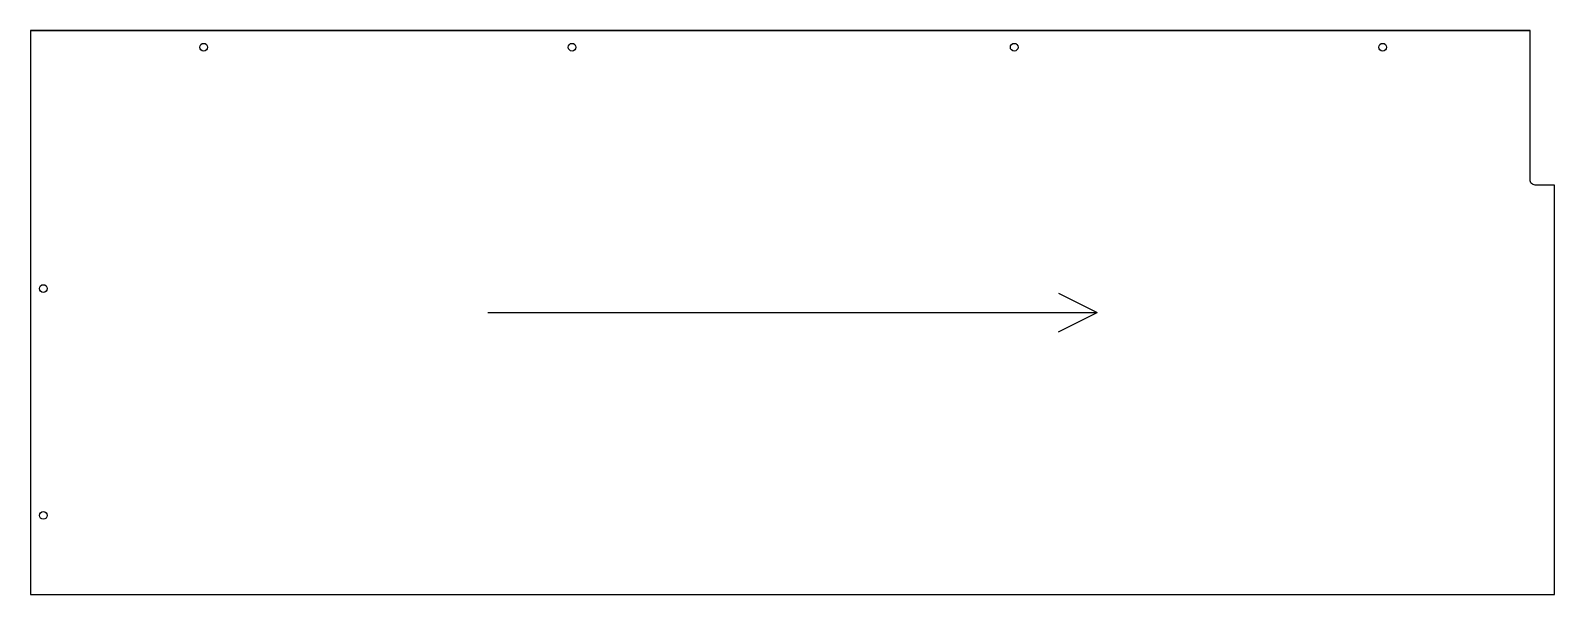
# Model space of a CAD drawing. Header units: millimetres. Extents: x 0 to 592, y 0 to 219.
import ezdxf

# ---------------------------------------------------------------- set-up
doc = ezdxf.new("R2010")
doc.units = ezdxf.units.MM
for name, color, linetype in [('EDGE_BANDING', 7, 'Continuous'), ('GRAIN_DIRECTION', 3, 'Continuous'), ('INSIDE_THROUGH', 7, 'Continuous'), ('OUTSIDE_THROUGH', 7, 'Continuous')]:
    doc.layers.add(name, color=color, linetype=linetype)

msp = doc.modelspace()

# ---------------------------------------------------------------- linework, layer by layer
at = {"layer": 'EDGE_BANDING'}
msp.add_line((0, 219), (582, 219), dxfattribs=at)
at = {"layer": 'GRAIN_DIRECTION'}
for p in [(399.05, 117), (177.45, 109.5), (399.05, 102)]:
    msp.add_line(p, (414.05, 109.5), dxfattribs=at)
at = {"layer": 'INSIDE_THROUGH'}
for centre in [(67.2, 212.5), (210.2, 212.5), (381.8, 212.5), (524.8, 212.5), (5, 118.8), (5, 30.72)]:
    msp.add_circle(centre, 1.5, dxfattribs=at)
at = {"layer": 'OUTSIDE_THROUGH'}
msp.add_lwpolyline([(0, 219), (0, 0), (591.5, 0), (591.5, 159), (584, 159, -0.414214), (582, 161), (582, 219)], format="xyb", close=True, dxfattribs=at)

doc.saveas('drawing.dxf')
